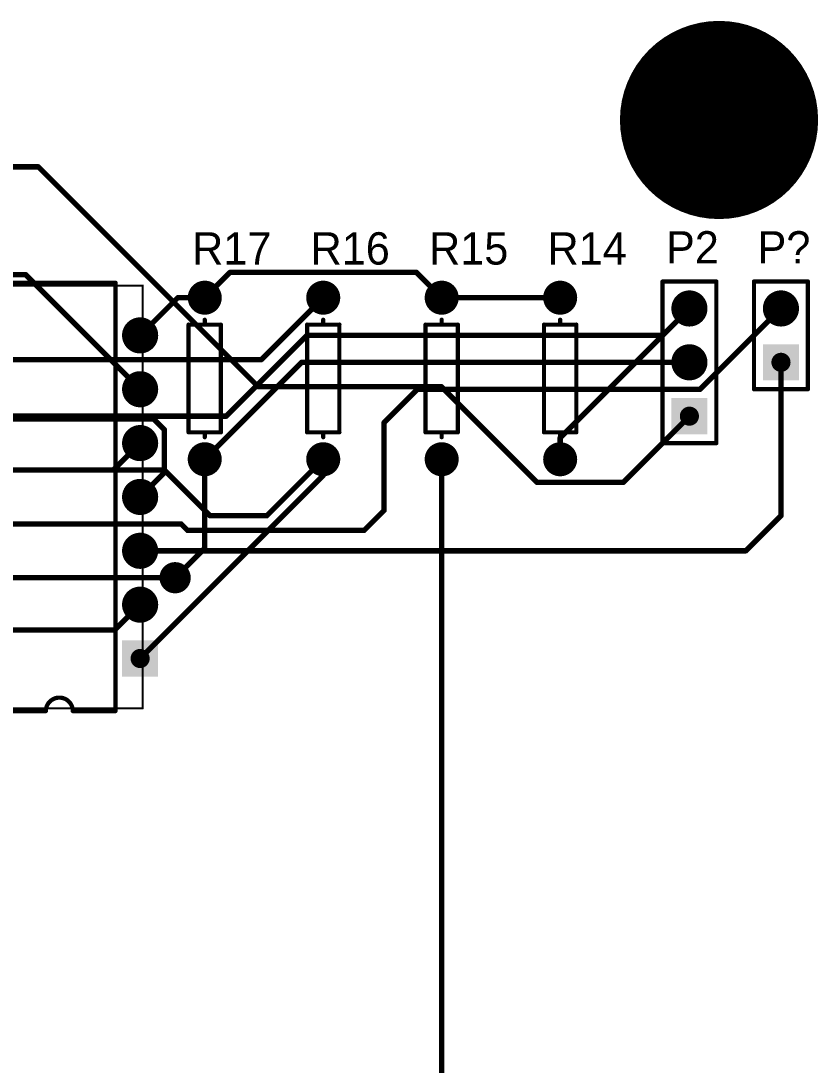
# Model space of a CAD drawing. Header units: millimetres. Extents: x 1.07 to 6.94, y 1.08 to 4.96.
# Drawn here: x 5.464 to 6.944, y 3.02 to 4.959 of the extents above; entities that cross this region are included whole.
import ezdxf

# ---------------------------------------------------------------- set-up
doc = ezdxf.new("R2010")
doc.units = ezdxf.units.MM
doc.header["$MEASUREMENT"] = 0
for name, color, linetype in [('BottomLayer', 5, 'Continuous'), ('BottomSolder', 6, 'Continuous'), ('Mechanical13', 56, 'Continuous'), ('MultiLayer', 9, 'Continuous'), ('PadHoleLayer', 156, 'Continuous'), ('TopLayer', 1, 'Continuous'), ('TopOverlay', 2, 'Continuous'), ('TopSolder', 216, 'Continuous'), ('ViaHoleLayer', 16, 'Continuous')]:
    doc.layers.add(name, color=color, linetype=linetype)

# ---------------------------------------------------------------- blocks, each defined once
blk = doc.blocks.new('J014_2')
at = {"layer": 'BottomLayer', "const_width": 0.0295}
for points in [[(-0.3148, 0.15, 1), (-0.2852, 0.15, 1)], [(-0.2148, 0.15, 1), (-0.1852, 0.15, 1)], [(-0.1148, 0.15, 1), (-0.0852, 0.15, 1)], [(-0.0148, 0.15, 1), (0.0148, 0.15, 1)], [(0.0852, 0.15, 1), (0.1148, 0.15, 1)], [(0.1852, 0.15, 1), (0.2148, 0.15, 1)], [(0.2852, 0.15, 1), (0.3148, 0.15, 1)], [(-0.2148, -0.15, 1), (-0.1852, -0.15, 1)], [(-0.1148, -0.15, 1), (-0.0852, -0.15, 1)], [(-0.0148, -0.15, 1), (0.0148, -0.15, 1)], [(0.0852, -0.15, 1), (0.1148, -0.15, 1)], [(0.1852, -0.15, 1), (0.2148, -0.15, 1)], [(0.2852, -0.15, 1), (0.3148, -0.15, 1)]]:
    blk.add_lwpolyline(points, format="xyb", close=True, dxfattribs=at)
at = {"layer": 'BottomLayer'}
blk.add_solid([(-0.2705, -0.1795), (-0.2705, -0.1205), (-0.3295, -0.1795), (-0.3295, -0.1205)], dxfattribs=at)
at = {"layer": 'BottomSolder', "const_width": 0.0335}
for points in [[(-0.3168, 0.15, 1), (-0.2832, 0.15, 1)], [(-0.2168, 0.15, 1), (-0.1832, 0.15, 1)], [(-0.1168, 0.15, 1), (-0.0832, 0.15, 1)], [(-0.0168, 0.15, 1), (0.0168, 0.15, 1)], [(0.0832, 0.15, 1), (0.1168, 0.15, 1)], [(0.1832, 0.15, 1), (0.2168, 0.15, 1)], [(0.2832, 0.15, 1), (0.3168, 0.15, 1)], [(-0.2168, -0.15, 1), (-0.1832, -0.15, 1)], [(-0.1168, -0.15, 1), (-0.0832, -0.15, 1)], [(-0.0168, -0.15, 1), (0.0168, -0.15, 1)], [(0.0832, -0.15, 1), (0.1168, -0.15, 1)], [(0.1832, -0.15, 1), (0.2168, -0.15, 1)], [(0.2832, -0.15, 1), (0.3168, -0.15, 1)]]:
    blk.add_lwpolyline(points, format="xyb", close=True, dxfattribs=at)
at = {"layer": 'BottomSolder'}
blk.add_solid([(-0.2665, -0.1835), (-0.2665, -0.1165), (-0.3335, -0.1835), (-0.3335, -0.1165)], dxfattribs=at)
at = {"layer": 'Mechanical13', "const_width": 0.00394}
for points in [[(-0.3925, 0.1549), (-0.3925, -0.1549)], [(-0.3925, 0.1549), (0.3925, 0.1549)], [(0.3925, 0.1549), (0.3925, -0.1549)], [(-0.3925, -0.1549), (0.3925, -0.1549)]]:
    blk.add_lwpolyline(points, dxfattribs=at)
at = {"layer": 'Mechanical13', "const_width": 0.00197}
for points in [[(-0.3935, 0.1549, 1), (-0.3915, 0.1549, 1)], [(-0.3935, 0.1549, 1), (-0.3915, 0.1549, 1)], [(0.3915, 0.1549, 1), (0.3935, 0.1549, 1)], [(0.3915, 0.1549, 1), (0.3935, 0.1549, 1)], [(-0.3935, -0.1549, 1), (-0.3915, -0.1549, 1)], [(-0.3935, -0.1549, 1), (-0.3915, -0.1549, 1)], [(0.3915, -0.1549, 1), (0.3935, -0.1549, 1)], [(0.3915, -0.1549, 1), (0.3935, -0.1549, 1)]]:
    blk.add_lwpolyline(points, format="xyb", close=True, dxfattribs=at)
at = {"layer": 'MultiLayer', "const_width": 0.0295}
for points in [[(-0.3148, 0.15, 1), (-0.2852, 0.15, 1)], [(-0.2148, 0.15, 1), (-0.1852, 0.15, 1)], [(-0.1148, 0.15, 1), (-0.0852, 0.15, 1)], [(-0.0148, 0.15, 1), (0.0148, 0.15, 1)], [(0.0852, 0.15, 1), (0.1148, 0.15, 1)], [(0.1852, 0.15, 1), (0.2148, 0.15, 1)], [(0.2852, 0.15, 1), (0.3148, 0.15, 1)], [(-0.2148, -0.15, 1), (-0.1852, -0.15, 1)], [(-0.1148, -0.15, 1), (-0.0852, -0.15, 1)], [(-0.0148, -0.15, 1), (0.0148, -0.15, 1)], [(0.0852, -0.15, 1), (0.1148, -0.15, 1)], [(0.1852, -0.15, 1), (0.2148, -0.15, 1)], [(0.2852, -0.15, 1), (0.3148, -0.15, 1)]]:
    blk.add_lwpolyline(points, format="xyb", close=True, dxfattribs=at)
at = {"layer": 'MultiLayer'}
blk.add_solid([(-0.2705, -0.1795), (-0.2705, -0.1205), (-0.3295, -0.1795), (-0.3295, -0.1205)], dxfattribs=at)
at = {"layer": 'PadHoleLayer', "const_width": 0.0177}
for points in [[(-0.3089, 0.15, 1), (-0.2911, 0.15, 1)], [(-0.2089, 0.15, 1), (-0.1911, 0.15, 1)], [(-0.1089, 0.15, 1), (-0.0911, 0.15, 1)], [(-0.0089, 0.15, 1), (0.0089, 0.15, 1)], [(0.0911, 0.15, 1), (0.1089, 0.15, 1)], [(0.1911, 0.15, 1), (0.2089, 0.15, 1)], [(0.2911, 0.15, 1), (0.3089, 0.15, 1)], [(-0.3089, -0.15, 1), (-0.2911, -0.15, 1)], [(-0.2089, -0.15, 1), (-0.1911, -0.15, 1)], [(-0.1089, -0.15, 1), (-0.0911, -0.15, 1)], [(-0.0089, -0.15, 1), (0.0089, -0.15, 1)], [(0.0911, -0.15, 1), (0.1089, -0.15, 1)], [(0.1911, -0.15, 1), (0.2089, -0.15, 1)], [(0.2911, -0.15, 1), (0.3089, -0.15, 1)]]:
    blk.add_lwpolyline(points, format="xyb", close=True, dxfattribs=at)
at = {"layer": 'TopLayer', "const_width": 0.0295}
for points in [[(-0.3148, 0.15, 1), (-0.2852, 0.15, 1)], [(-0.2148, 0.15, 1), (-0.1852, 0.15, 1)], [(-0.1148, 0.15, 1), (-0.0852, 0.15, 1)], [(-0.0148, 0.15, 1), (0.0148, 0.15, 1)], [(0.0852, 0.15, 1), (0.1148, 0.15, 1)], [(0.1852, 0.15, 1), (0.2148, 0.15, 1)], [(0.2852, 0.15, 1), (0.3148, 0.15, 1)], [(-0.2148, -0.15, 1), (-0.1852, -0.15, 1)], [(-0.1148, -0.15, 1), (-0.0852, -0.15, 1)], [(-0.0148, -0.15, 1), (0.0148, -0.15, 1)], [(0.0852, -0.15, 1), (0.1148, -0.15, 1)], [(0.1852, -0.15, 1), (0.2148, -0.15, 1)], [(0.2852, -0.15, 1), (0.3148, -0.15, 1)]]:
    blk.add_lwpolyline(points, format="xyb", close=True, dxfattribs=at)
at = {"layer": 'TopLayer'}
blk.add_solid([(-0.2705, -0.1795), (-0.2705, -0.1205), (-0.3295, -0.1795), (-0.3295, -0.1205)], dxfattribs=at)
at = {"layer": 'TopOverlay', "const_width": 0.00787}
for points in [[(-0.3976, 0.1043), (0.3976, 0.1043)], [(-0.3976, 0.1043), (-0.3976, 0.025)], [(0.3976, 0.1043), (0.3976, -0.1043)], [(-0.3976, -0.025), (-0.3976, -0.1043)], [(-0.3976, -0.1043), (0.3976, -0.1043)]]:
    blk.add_lwpolyline(points, dxfattribs=at)
at = {"layer": 'TopOverlay', "const_width": 0.00394}
for points in [[(-0.3996, 0.1043, 1), (-0.3957, 0.1043, 1)], [(-0.3996, 0.1043, 1), (-0.3957, 0.1043, 1)], [(0.3957, 0.1043, 1), (0.3996, 0.1043, 1)], [(0.3957, 0.1043, 1), (0.3996, 0.1043, 1)], [(-0.3996, 0.025, 1), (-0.3957, 0.025, 1)], [(-0.3996, 0.025, 1), (-0.3957, 0.025, 1)], [(-0.3996, -0.025, 1), (-0.3957, -0.025, 1)], [(-0.3996, -0.025, 1), (-0.3957, -0.025, 1)], [(-0.3996, -0.1043, 1), (-0.3957, -0.1043, 1)], [(-0.3996, -0.1043, 1), (-0.3957, -0.1043, 1)], [(0.3957, -0.1043, 1), (0.3996, -0.1043, 1)], [(0.3957, -0.1043, 1), (0.3996, -0.1043, 1)]]:
    blk.add_lwpolyline(points, format="xyb", close=True, dxfattribs=at)
at = {"layer": 'TopOverlay', "const_width": 0.00787}
blk.add_lwpolyline([(-0.3976, 0.025, -1), (-0.3976, -0.025)], format="xyb", dxfattribs=at)
at = {"layer": 'TopSolder', "const_width": 0.0335}
for points in [[(-0.3168, 0.15, 1), (-0.2832, 0.15, 1)], [(-0.2168, 0.15, 1), (-0.1832, 0.15, 1)], [(-0.1168, 0.15, 1), (-0.0832, 0.15, 1)], [(-0.0168, 0.15, 1), (0.0168, 0.15, 1)], [(0.0832, 0.15, 1), (0.1168, 0.15, 1)], [(0.1832, 0.15, 1), (0.2168, 0.15, 1)], [(0.2832, 0.15, 1), (0.3168, 0.15, 1)], [(-0.2168, -0.15, 1), (-0.1832, -0.15, 1)], [(-0.1168, -0.15, 1), (-0.0832, -0.15, 1)], [(-0.0168, -0.15, 1), (0.0168, -0.15, 1)], [(0.0832, -0.15, 1), (0.1168, -0.15, 1)], [(0.1832, -0.15, 1), (0.2168, -0.15, 1)], [(0.2832, -0.15, 1), (0.3168, -0.15, 1)]]:
    blk.add_lwpolyline(points, format="xyb", close=True, dxfattribs=at)
at = {"layer": 'TopSolder'}
blk.add_solid([(-0.2665, -0.1835), (-0.2665, -0.1165), (-0.3335, -0.1835), (-0.3335, -0.1165)], dxfattribs=at)
blk = doc.blocks.new('AXIAL_0_3_23')
at = {"layer": 'BottomLayer', "const_width": 0.0276}
for points in [[(-0.1638, 0, 1), (-0.1362, 0, 1)], [(0.1362, 0, 1), (0.1638, 0, 1)]]:
    blk.add_lwpolyline(points, format="xyb", close=True, dxfattribs=at)
at = {"layer": 'BottomSolder', "const_width": 0.0316}
for points in [[(-0.1658, 0, 1), (-0.1342, 0, 1)], [(0.1342, 0, 1), (0.1658, 0, 1)]]:
    blk.add_lwpolyline(points, format="xyb", close=True, dxfattribs=at)
at = {"layer": 'MultiLayer', "const_width": 0.0276}
for points in [[(-0.1638, 0, 1), (-0.1362, 0, 1)], [(0.1362, 0, 1), (0.1638, 0, 1)]]:
    blk.add_lwpolyline(points, format="xyb", close=True, dxfattribs=at)
at = {"layer": 'PadHoleLayer', "const_width": 0.0167}
for points in [[(-0.1584, 0, 1), (-0.1416, 0, 1)], [(0.1416, 0, 1), (0.1584, 0, 1)]]:
    blk.add_lwpolyline(points, format="xyb", close=True, dxfattribs=at)
at = {"layer": 'TopLayer', "const_width": 0.0276}
for points in [[(-0.1638, 0, 1), (-0.1362, 0, 1)], [(0.1362, 0, 1), (0.1638, 0, 1)]]:
    blk.add_lwpolyline(points, format="xyb", close=True, dxfattribs=at)
at = {"layer": 'TopOverlay', "const_width": 0.00787}
for points in [[(-0.1, 0.03), (-0.1, -0.03)], [(-0.1, 0.03), (0.1, 0.03)], [(0.1, 0.03), (0.1, 0)], [(-0.109, 0), (-0.1, 0)], [(0.1, 0), (0.109, 0)], [(0.1, 0), (0.1, -0.03)], [(-0.1, -0.03), (0.1, -0.03)]]:
    blk.add_lwpolyline(points, dxfattribs=at)
at = {"layer": 'TopOverlay', "const_width": 0.00394}
for points in [[(-0.102, 0.03, 1), (-0.098, 0.03, 1)], [(-0.102, 0.03, 1), (-0.098, 0.03, 1)], [(0.098, 0.03, 1), (0.102, 0.03, 1)], [(0.098, 0.03, 1), (0.102, 0.03, 1)], [(-0.111, 0, 1), (-0.107, 0, 1)], [(-0.102, 0, 1), (-0.098, 0, 1)], [(0.098, 0, 1), (0.102, 0, 1)], [(0.098, 0, 1), (0.102, 0, 1)], [(0.098, 0, 1), (0.102, 0, 1)], [(0.107, 0, 1), (0.111, 0, 1)], [(-0.102, -0.03, 1), (-0.098, -0.03, 1)], [(-0.102, -0.03, 1), (-0.098, -0.03, 1)], [(0.098, -0.03, 1), (0.102, -0.03, 1)], [(0.098, -0.03, 1), (0.102, -0.03, 1)]]:
    blk.add_lwpolyline(points, format="xyb", close=True, dxfattribs=at)
at = {"layer": 'TopSolder', "const_width": 0.0316}
for points in [[(-0.1658, 0, 1), (-0.1342, 0, 1)], [(0.1342, 0, 1), (0.1658, 0, 1)]]:
    blk.add_lwpolyline(points, format="xyb", close=True, dxfattribs=at)
blk = doc.blocks.new('AXIAL_0_3_24')
at = {"layer": 'BottomLayer', "const_width": 0.0276}
for points in [[(-0.1638, 0, 1), (-0.1362, 0, 1)], [(0.1362, 0, 1), (0.1638, 0, 1)]]:
    blk.add_lwpolyline(points, format="xyb", close=True, dxfattribs=at)
at = {"layer": 'BottomSolder', "const_width": 0.0316}
for points in [[(-0.1658, 0, 1), (-0.1342, 0, 1)], [(0.1342, 0, 1), (0.1658, 0, 1)]]:
    blk.add_lwpolyline(points, format="xyb", close=True, dxfattribs=at)
at = {"layer": 'MultiLayer', "const_width": 0.0276}
for points in [[(-0.1638, 0, 1), (-0.1362, 0, 1)], [(0.1362, 0, 1), (0.1638, 0, 1)]]:
    blk.add_lwpolyline(points, format="xyb", close=True, dxfattribs=at)
at = {"layer": 'PadHoleLayer', "const_width": 0.0167}
for points in [[(-0.1584, 0, 1), (-0.1416, 0, 1)], [(0.1416, 0, 1), (0.1584, 0, 1)]]:
    blk.add_lwpolyline(points, format="xyb", close=True, dxfattribs=at)
at = {"layer": 'TopLayer', "const_width": 0.0276}
for points in [[(-0.1638, 0, 1), (-0.1362, 0, 1)], [(0.1362, 0, 1), (0.1638, 0, 1)]]:
    blk.add_lwpolyline(points, format="xyb", close=True, dxfattribs=at)
at = {"layer": 'TopOverlay', "const_width": 0.00787}
for points in [[(-0.1, 0.03), (-0.1, -0.03)], [(-0.1, 0.03), (0.1, 0.03)], [(0.1, 0.03), (0.1, 0)], [(-0.109, 0), (-0.1, 0)], [(0.1, 0), (0.109, 0)], [(0.1, 0), (0.1, -0.03)], [(-0.1, -0.03), (0.1, -0.03)]]:
    blk.add_lwpolyline(points, dxfattribs=at)
at = {"layer": 'TopOverlay', "const_width": 0.00394}
for points in [[(-0.102, 0.03, 1), (-0.098, 0.03, 1)], [(-0.102, 0.03, 1), (-0.098, 0.03, 1)], [(0.098, 0.03, 1), (0.102, 0.03, 1)], [(0.098, 0.03, 1), (0.102, 0.03, 1)], [(-0.111, 0, 1), (-0.107, 0, 1)], [(-0.102, 0, 1), (-0.098, 0, 1)], [(0.098, 0, 1), (0.102, 0, 1)], [(0.098, 0, 1), (0.102, 0, 1)], [(0.098, 0, 1), (0.102, 0, 1)], [(0.107, 0, 1), (0.111, 0, 1)], [(-0.102, -0.03, 1), (-0.098, -0.03, 1)], [(-0.102, -0.03, 1), (-0.098, -0.03, 1)], [(0.098, -0.03, 1), (0.102, -0.03, 1)], [(0.098, -0.03, 1), (0.102, -0.03, 1)]]:
    blk.add_lwpolyline(points, format="xyb", close=True, dxfattribs=at)
at = {"layer": 'TopSolder', "const_width": 0.0316}
for points in [[(-0.1658, 0, 1), (-0.1342, 0, 1)], [(0.1342, 0, 1), (0.1658, 0, 1)]]:
    blk.add_lwpolyline(points, format="xyb", close=True, dxfattribs=at)
blk = doc.blocks.new('AXIAL_0_3_25')
at = {"layer": 'BottomLayer', "const_width": 0.0276}
for points in [[(-0.1638, 0, 1), (-0.1362, 0, 1)], [(0.1362, 0, 1), (0.1638, 0, 1)]]:
    blk.add_lwpolyline(points, format="xyb", close=True, dxfattribs=at)
at = {"layer": 'BottomSolder', "const_width": 0.0316}
for points in [[(-0.1658, 0, 1), (-0.1342, 0, 1)], [(0.1342, 0, 1), (0.1658, 0, 1)]]:
    blk.add_lwpolyline(points, format="xyb", close=True, dxfattribs=at)
at = {"layer": 'MultiLayer', "const_width": 0.0276}
for points in [[(-0.1638, 0, 1), (-0.1362, 0, 1)], [(0.1362, 0, 1), (0.1638, 0, 1)]]:
    blk.add_lwpolyline(points, format="xyb", close=True, dxfattribs=at)
at = {"layer": 'PadHoleLayer', "const_width": 0.0167}
for points in [[(-0.1584, 0, 1), (-0.1416, 0, 1)], [(0.1416, 0, 1), (0.1584, 0, 1)]]:
    blk.add_lwpolyline(points, format="xyb", close=True, dxfattribs=at)
at = {"layer": 'TopLayer', "const_width": 0.0276}
for points in [[(-0.1638, 0, 1), (-0.1362, 0, 1)], [(0.1362, 0, 1), (0.1638, 0, 1)]]:
    blk.add_lwpolyline(points, format="xyb", close=True, dxfattribs=at)
at = {"layer": 'TopOverlay', "const_width": 0.00787}
for points in [[(-0.1, 0.03), (-0.1, -0.03)], [(-0.1, 0.03), (0.1, 0.03)], [(0.1, 0.03), (0.1, 0)], [(-0.109, 0), (-0.1, 0)], [(0.1, 0), (0.109, 0)], [(0.1, 0), (0.1, -0.03)], [(-0.1, -0.03), (0.1, -0.03)]]:
    blk.add_lwpolyline(points, dxfattribs=at)
at = {"layer": 'TopOverlay', "const_width": 0.00394}
for points in [[(-0.102, 0.03, 1), (-0.098, 0.03, 1)], [(-0.102, 0.03, 1), (-0.098, 0.03, 1)], [(0.098, 0.03, 1), (0.102, 0.03, 1)], [(0.098, 0.03, 1), (0.102, 0.03, 1)], [(-0.111, 0, 1), (-0.107, 0, 1)], [(-0.102, 0, 1), (-0.098, 0, 1)], [(0.098, 0, 1), (0.102, 0, 1)], [(0.098, 0, 1), (0.102, 0, 1)], [(0.098, 0, 1), (0.102, 0, 1)], [(0.107, 0, 1), (0.111, 0, 1)], [(-0.102, -0.03, 1), (-0.098, -0.03, 1)], [(-0.102, -0.03, 1), (-0.098, -0.03, 1)], [(0.098, -0.03, 1), (0.102, -0.03, 1)], [(0.098, -0.03, 1), (0.102, -0.03, 1)]]:
    blk.add_lwpolyline(points, format="xyb", close=True, dxfattribs=at)
at = {"layer": 'TopSolder', "const_width": 0.0316}
for points in [[(-0.1658, 0, 1), (-0.1342, 0, 1)], [(0.1342, 0, 1), (0.1658, 0, 1)]]:
    blk.add_lwpolyline(points, format="xyb", close=True, dxfattribs=at)
blk = doc.blocks.new('AXIAL_0_3_26')
at = {"layer": 'BottomLayer', "const_width": 0.0276}
for points in [[(-0.1638, 0, 1), (-0.1362, 0, 1)], [(0.1362, 0, 1), (0.1638, 0, 1)]]:
    blk.add_lwpolyline(points, format="xyb", close=True, dxfattribs=at)
at = {"layer": 'BottomSolder', "const_width": 0.0316}
for points in [[(-0.1658, 0, 1), (-0.1342, 0, 1)], [(0.1342, 0, 1), (0.1658, 0, 1)]]:
    blk.add_lwpolyline(points, format="xyb", close=True, dxfattribs=at)
at = {"layer": 'MultiLayer', "const_width": 0.0276}
for points in [[(-0.1638, 0, 1), (-0.1362, 0, 1)], [(0.1362, 0, 1), (0.1638, 0, 1)]]:
    blk.add_lwpolyline(points, format="xyb", close=True, dxfattribs=at)
at = {"layer": 'PadHoleLayer', "const_width": 0.0167}
for points in [[(-0.1584, 0, 1), (-0.1416, 0, 1)], [(0.1416, 0, 1), (0.1584, 0, 1)]]:
    blk.add_lwpolyline(points, format="xyb", close=True, dxfattribs=at)
at = {"layer": 'TopLayer', "const_width": 0.0276}
for points in [[(-0.1638, 0, 1), (-0.1362, 0, 1)], [(0.1362, 0, 1), (0.1638, 0, 1)]]:
    blk.add_lwpolyline(points, format="xyb", close=True, dxfattribs=at)
at = {"layer": 'TopOverlay', "const_width": 0.00787}
for points in [[(-0.1, 0.03), (-0.1, -0.03)], [(-0.1, 0.03), (0.1, 0.03)], [(0.1, 0.03), (0.1, 0)], [(-0.109, 0), (-0.1, 0)], [(0.1, 0), (0.109, 0)], [(0.1, 0), (0.1, -0.03)], [(-0.1, -0.03), (0.1, -0.03)]]:
    blk.add_lwpolyline(points, dxfattribs=at)
at = {"layer": 'TopOverlay', "const_width": 0.00394}
for points in [[(-0.102, 0.03, 1), (-0.098, 0.03, 1)], [(-0.102, 0.03, 1), (-0.098, 0.03, 1)], [(0.098, 0.03, 1), (0.102, 0.03, 1)], [(0.098, 0.03, 1), (0.102, 0.03, 1)], [(-0.111, 0, 1), (-0.107, 0, 1)], [(-0.102, 0, 1), (-0.098, 0, 1)], [(0.098, 0, 1), (0.102, 0, 1)], [(0.098, 0, 1), (0.102, 0, 1)], [(0.098, 0, 1), (0.102, 0, 1)], [(0.107, 0, 1), (0.111, 0, 1)], [(-0.102, -0.03, 1), (-0.098, -0.03, 1)], [(-0.102, -0.03, 1), (-0.098, -0.03, 1)], [(0.098, -0.03, 1), (0.102, -0.03, 1)], [(0.098, -0.03, 1), (0.102, -0.03, 1)]]:
    blk.add_lwpolyline(points, format="xyb", close=True, dxfattribs=at)
at = {"layer": 'TopSolder', "const_width": 0.0316}
for points in [[(-0.1658, 0, 1), (-0.1342, 0, 1)], [(0.1342, 0, 1), (0.1658, 0, 1)]]:
    blk.add_lwpolyline(points, format="xyb", close=True, dxfattribs=at)
blk = doc.blocks.new('HDR1X2_49')
at = {"layer": 'BottomLayer', "const_width": 0.0295}
blk.add_lwpolyline([(0.0852, 0, 1), (0.1148, 0, 1)], format="xyb", close=True, dxfattribs=at)
at = {"layer": 'BottomLayer'}
blk.add_solid([(-0.0295, -0.0295), (0.0295, -0.0295), (-0.0295, 0.0295), (0.0295, 0.0295)], dxfattribs=at)
at = {"layer": 'BottomSolder', "const_width": 0.0335}
blk.add_lwpolyline([(0.0832, 0, 1), (0.1168, 0, 1)], format="xyb", close=True, dxfattribs=at)
at = {"layer": 'BottomSolder'}
blk.add_solid([(-0.0335, -0.0335), (0.0335, -0.0335), (-0.0335, 0.0335), (0.0335, 0.0335)], dxfattribs=at)
at = {"layer": 'MultiLayer', "const_width": 0.0295}
blk.add_lwpolyline([(0.0852, 0, 1), (0.1148, 0, 1)], format="xyb", close=True, dxfattribs=at)
at = {"layer": 'MultiLayer'}
blk.add_solid([(-0.0295, -0.0295), (0.0295, -0.0295), (-0.0295, 0.0295), (0.0295, 0.0295)], dxfattribs=at)
at = {"layer": 'PadHoleLayer', "const_width": 0.0177}
for points in [[(-0.0089, 0, 1), (0.0089, 0, 1)], [(0.0911, 0, 1), (0.1089, 0, 1)]]:
    blk.add_lwpolyline(points, format="xyb", close=True, dxfattribs=at)
at = {"layer": 'TopLayer', "const_width": 0.0295}
blk.add_lwpolyline([(0.0852, 0, 1), (0.1148, 0, 1)], format="xyb", close=True, dxfattribs=at)
at = {"layer": 'TopLayer'}
blk.add_solid([(-0.0295, -0.0295), (0.0295, -0.0295), (-0.0295, 0.0295), (0.0295, 0.0295)], dxfattribs=at)
at = {"layer": 'TopOverlay', "const_width": 0.00787}
for points in [[(-0.05, 0.05), (0.15, 0.05)], [(-0.05, 0.05), (-0.05, -0.05)], [(0.15, 0.05), (0.15, -0.05)], [(-0.05, -0.05), (0.15, -0.05)]]:
    blk.add_lwpolyline(points, dxfattribs=at)
at = {"layer": 'TopOverlay', "const_width": 0.00394}
for points in [[(-0.052, 0.05, 1), (-0.048, 0.05, 1)], [(-0.052, 0.05, 1), (-0.048, 0.05, 1)], [(0.148, 0.05, 1), (0.152, 0.05, 1)], [(0.148, 0.05, 1), (0.152, 0.05, 1)], [(-0.052, -0.05, 1), (-0.048, -0.05, 1)], [(-0.052, -0.05, 1), (-0.048, -0.05, 1)], [(0.148, -0.05, 1), (0.152, -0.05, 1)], [(0.148, -0.05, 1), (0.152, -0.05, 1)]]:
    blk.add_lwpolyline(points, format="xyb", close=True, dxfattribs=at)
at = {"layer": 'TopSolder', "const_width": 0.0335}
blk.add_lwpolyline([(0.0832, 0, 1), (0.1168, 0, 1)], format="xyb", close=True, dxfattribs=at)
at = {"layer": 'TopSolder'}
blk.add_solid([(-0.0335, -0.0335), (0.0335, -0.0335), (-0.0335, 0.0335), (0.0335, 0.0335)], dxfattribs=at)
blk = doc.blocks.new('HDR1X3_51')
at = {"layer": 'BottomLayer', "const_width": 0.0295}
for points in [[(0.0852, 0, 1), (0.1148, 0, 1)], [(0.1852, 0, 1), (0.2148, 0, 1)]]:
    blk.add_lwpolyline(points, format="xyb", close=True, dxfattribs=at)
at = {"layer": 'BottomLayer'}
blk.add_solid([(-0.0295, -0.0295), (0.0295, -0.0295), (-0.0295, 0.0295), (0.0295, 0.0295)], dxfattribs=at)
at = {"layer": 'BottomSolder', "const_width": 0.0335}
for points in [[(0.0832, 0, 1), (0.1168, 0, 1)], [(0.1832, 0, 1), (0.2168, 0, 1)]]:
    blk.add_lwpolyline(points, format="xyb", close=True, dxfattribs=at)
at = {"layer": 'BottomSolder'}
blk.add_solid([(-0.0335, -0.0335), (0.0335, -0.0335), (-0.0335, 0.0335), (0.0335, 0.0335)], dxfattribs=at)
at = {"layer": 'MultiLayer', "const_width": 0.0295}
for points in [[(0.0852, 0, 1), (0.1148, 0, 1)], [(0.1852, 0, 1), (0.2148, 0, 1)]]:
    blk.add_lwpolyline(points, format="xyb", close=True, dxfattribs=at)
at = {"layer": 'MultiLayer'}
blk.add_solid([(-0.0295, -0.0295), (0.0295, -0.0295), (-0.0295, 0.0295), (0.0295, 0.0295)], dxfattribs=at)
at = {"layer": 'PadHoleLayer', "const_width": 0.0177}
for points in [[(-0.0089, 0, 1), (0.0089, 0, 1)], [(0.0911, 0, 1), (0.1089, 0, 1)], [(0.1911, 0, 1), (0.2089, 0, 1)]]:
    blk.add_lwpolyline(points, format="xyb", close=True, dxfattribs=at)
at = {"layer": 'TopLayer', "const_width": 0.0295}
for points in [[(0.0852, 0, 1), (0.1148, 0, 1)], [(0.1852, 0, 1), (0.2148, 0, 1)]]:
    blk.add_lwpolyline(points, format="xyb", close=True, dxfattribs=at)
at = {"layer": 'TopLayer'}
blk.add_solid([(-0.0295, -0.0295), (0.0295, -0.0295), (-0.0295, 0.0295), (0.0295, 0.0295)], dxfattribs=at)
at = {"layer": 'TopOverlay', "const_width": 0.00787}
for points in [[(-0.05, 0.05), (-0.05, -0.05)], [(-0.05, 0.05), (0.25, 0.05)], [(0.25, 0.05), (0.25, -0.05)], [(-0.05, -0.05), (0.25, -0.05)]]:
    blk.add_lwpolyline(points, dxfattribs=at)
at = {"layer": 'TopOverlay', "const_width": 0.00394}
for points in [[(-0.052, 0.05, 1), (-0.048, 0.05, 1)], [(-0.052, 0.05, 1), (-0.048, 0.05, 1)], [(0.248, 0.05, 1), (0.252, 0.05, 1)], [(0.248, 0.05, 1), (0.252, 0.05, 1)], [(-0.052, -0.05, 1), (-0.048, -0.05, 1)], [(-0.052, -0.05, 1), (-0.048, -0.05, 1)], [(0.248, -0.05, 1), (0.252, -0.05, 1)], [(0.248, -0.05, 1), (0.252, -0.05, 1)]]:
    blk.add_lwpolyline(points, format="xyb", close=True, dxfattribs=at)
at = {"layer": 'TopSolder', "const_width": 0.0335}
for points in [[(0.0832, 0, 1), (0.1168, 0, 1)], [(0.1832, 0, 1), (0.2168, 0, 1)]]:
    blk.add_lwpolyline(points, format="xyb", close=True, dxfattribs=at)
at = {"layer": 'TopSolder'}
blk.add_solid([(-0.0335, -0.0335), (0.0335, -0.0335), (-0.0335, 0.0335), (0.0335, 0.0335)], dxfattribs=at)

msp = doc.modelspace()

# ---------------------------------------------------------------- linework, layer by layer
at = {"layer": 'BottomLayer'}
for points, const_width in [([(6.67, 4.775, 1), (6.85, 4.775, 1)], 0.18), ([(5.8495, 4.492, 1), (5.8545, 4.492, 1)], 0.005), ([(5.8495, 4.492, 1), (5.8545, 4.492, 1)], 0.005), ([(6.1955, 4.492, 1), (6.2005, 4.492, 1)], 0.005), ([(6.1955, 4.492, 1), (6.2005, 4.492, 1)], 0.005), ([(5.7525, 4.445, 1), (5.7575, 4.445, 1)], 0.005), ([(5.7525, 4.445, 1), (5.7575, 4.445, 1)], 0.005), ([(5.8025, 4.445, 1), (5.8075, 4.445, 1)], 0.005), ([(5.8025, 4.445, 1), (5.8075, 4.445, 1)], 0.005), ([(6.0225, 4.445, 1), (6.0275, 4.445, 1)], 0.005), ([(6.2425, 4.445, 1), (6.2475, 4.445, 1)], 0.005), ([(6.2425, 4.445, 1), (6.2475, 4.445, 1)], 0.005), ([(6.4625, 4.445, 1), (6.4675, 4.445, 1)], 0.005), ([(6.7025, 4.425, 1), (6.7075, 4.425, 1)], 0.005), ([(6.8725, 4.425, 1), (6.8775, 4.425, 1)], 0.005), ([(5.6825, 4.375, 1), (5.6875, 4.375, 1)], 0.005), ([(5.9925, 4.375, 1), (5.9975, 4.375, 1)], 0.005), ([(5.9925, 4.375, 1), (5.9975, 4.375, 1)], 0.005), ([(6.6525, 4.375, 1), (6.6575, 4.375, 1)], 0.005), ([(6.6525, 4.375, 1), (6.6575, 4.375, 1)], 0.005), ([(5.9075, 4.33, 1), (5.9125, 4.33, 1)], 0.005), ([(5.9075, 4.33, 1), (5.9125, 4.33, 1)], 0.005), ([(5.9825, 4.325, 1), (5.9875, 4.325, 1)], 0.005), ([(5.9825, 4.325, 1), (5.9875, 4.325, 1)], 0.005), ([(6.7025, 4.325, 1), (6.7075, 4.325, 1)], 0.005), ([(6.8725, 4.325, 1), (6.8775, 4.325, 1)], 0.005), ([(6.1975, 4.275, 1), (6.2025, 4.275, 1)], 0.005), ([(6.1975, 4.275, 1), (6.2025, 4.275, 1)], 0.005), ([(6.7225, 4.275, 1), (6.7275, 4.275, 1)], 0.005), ([(6.7225, 4.275, 1), (6.7275, 4.275, 1)], 0.005), ([(5.8425, 4.225, 1), (5.8475, 4.225, 1)], 0.005), ([(5.8425, 4.225, 1), (5.8475, 4.225, 1)], 0.005), ([(6.1355, 4.213, 1), (6.1405, 4.213, 1)], 0.005), ([(6.1355, 4.213, 1), (6.1405, 4.213, 1)], 0.005), ([(5.8025, 4.145, 1), (5.8075, 4.145, 1)], 0.005), ([(6.0225, 4.145, 1), (6.0275, 4.145, 1)], 0.005), ([(5.7275, 4.125, 1), (5.7325, 4.125, 1)], 0.005), ([(5.7275, 4.125, 1), (5.7325, 4.125, 1)], 0.005), ([(6.1355, 4.05, 1), (6.1405, 4.05, 1)], 0.005), ([(6.1355, 4.05, 1), (6.1405, 4.05, 1)], 0.005), ([(5.8125, 4.04, 1), (5.8175, 4.04, 1)], 0.005), ([(5.8125, 4.04, 1), (5.8175, 4.04, 1)], 0.005), ([(5.9175, 4.04, 1), (5.9225, 4.04, 1)], 0.005), ([(5.9175, 4.04, 1), (5.9225, 4.04, 1)], 0.005), ([(6.8725, 4.04, 1), (6.8775, 4.04, 1)], 0.005), ([(6.8725, 4.04, 1), (6.8775, 4.04, 1)], 0.005), ([(5.7585, 4.025, 1), (5.7635, 4.025, 1)], 0.005), ([(5.7585, 4.025, 1), (5.7635, 4.025, 1)], 0.005), ([(5.7705, 4.013, 1), (5.7755, 4.013, 1)], 0.005), ([(5.7705, 4.013, 1), (5.7755, 4.013, 1)], 0.005), ([(6.0985, 4.013, 1), (6.1035, 4.013, 1)], 0.005), ([(6.0985, 4.013, 1), (6.1035, 4.013, 1)], 0.005), ([(5.6825, 3.975, 1), (5.6875, 3.975, 1)], 0.005), ([(6.8075, 3.975, 1), (6.8125, 3.975, 1)], 0.005), ([(6.8075, 3.975, 1), (6.8125, 3.975, 1)], 0.005), ([(5.7375, 3.925, 1), (5.7625, 3.925, 1)], 0.025), ([(5.7475, 3.925, 1), (5.7525, 3.925, 1)], 0.005)]:
    msp.add_lwpolyline(points, format="xyb", close=True, dxfattribs=dict(at, const_width=const_width))
at = {"layer": 'BottomLayer', "const_width": 0.01}
for points in [[(5.805, 4.445), (5.852, 4.492)], [(5.852, 4.492), (6.198, 4.492)], [(6.198, 4.492), (6.245, 4.445)], [(5.685, 4.375), (5.755, 4.445)], [(5.755, 4.445), (5.805, 4.445)], [(5.91, 4.33), (6.025, 4.445)], [(6.245, 4.445), (6.465, 4.445)], [(6.655, 4.375), (6.705, 4.425)], [(6.725, 4.275), (6.875, 4.425)], [(5.845, 4.225), (5.995, 4.375)], [(5.995, 4.375), (6.655, 4.375)], [(4.83, 4.33), (5.91, 4.33)], [(5.805, 4.145), (5.985, 4.325)], [(5.985, 4.325), (6.705, 4.325)], [(6.875, 4.04), (6.875, 4.325)], [(6.138, 4.213), (6.2, 4.275)], [(6.2, 4.275), (6.725, 4.275)], [(5.329, 4.225), (5.845, 4.225)], [(6.138, 4.05), (6.138, 4.213)], [(5.92, 4.04), (6.025, 4.145)], [(5.185, 4.125), (5.73, 4.125)], [(5.73, 4.125), (5.815, 4.04)], [(6.101, 4.013), (6.138, 4.05)], [(5.815, 4.04), (5.92, 4.04)], [(6.81, 3.975), (6.875, 4.04)], [(5.435, 4.025), (5.761, 4.025)], [(5.761, 4.025), (5.773, 4.013)], [(5.773, 4.013), (6.101, 4.013)], [(5.685, 3.975), (6.81, 3.975)], [(5.351, 3.925), (5.75, 3.925)]]:
    msp.add_lwpolyline(points, dxfattribs=at)
at = {"layer": 'BottomSolder'}
for points, const_width in [([(6.668, 4.775, 1), (6.852, 4.775, 1)], 0.184), ([(5.7355, 3.925, 1), (5.7645, 3.925, 1)], 0.029)]:
    msp.add_lwpolyline(points, format="xyb", close=True, dxfattribs=dict(at, const_width=const_width))
at = {"layer": 'MultiLayer'}
for points, const_width in [([(6.67, 4.775, 1), (6.85, 4.775, 1)], 0.18), ([(5.7375, 3.925, 1), (5.7625, 3.925, 1)], 0.025)]:
    msp.add_lwpolyline(points, format="xyb", close=True, dxfattribs=dict(at, const_width=const_width))
at = {"layer": 'PadHoleLayer', "const_width": 0.076}
msp.add_lwpolyline([(6.722, 4.775, 1), (6.798, 4.775, 1)], format="xyb", close=True, dxfattribs=at)
at = {"layer": 'TopLayer'}
for points, const_width in [([(6.67, 4.775, 1), (6.85, 4.775, 1)], 0.18), ([(5.4935, 4.688, 1), (5.4985, 4.688, 1)], 0.005), ([(5.4935, 4.688, 1), (5.4985, 4.688, 1)], 0.005), ([(5.4695, 4.488, 1), (5.4745, 4.488, 1)], 0.005), ([(5.4695, 4.488, 1), (5.4745, 4.488, 1)], 0.005), ([(6.7025, 4.425, 1), (6.7075, 4.425, 1)], 0.005), ([(5.6825, 4.275, 1), (5.6875, 4.275, 1)], 0.005), ([(5.9015, 4.28, 1), (5.9065, 4.28, 1)], 0.005), ([(5.9015, 4.28, 1), (5.9065, 4.28, 1)], 0.005), ([(6.2415, 4.28, 1), (6.2465, 4.28, 1)], 0.005), ([(6.2415, 4.28, 1), (6.2465, 4.28, 1)], 0.005), ([(6.7025, 4.225, 1), (6.7075, 4.225, 1)], 0.005), ([(5.7075, 4.22, 1), (5.7125, 4.22, 1)], 0.005), ([(5.7075, 4.22, 1), (5.7125, 4.22, 1)], 0.005), ([(5.7275, 4.2, 1), (5.7325, 4.2, 1)], 0.005), ([(5.7275, 4.2, 1), (5.7325, 4.2, 1)], 0.005), ([(6.4625, 4.185, 1), (6.4675, 4.185, 1)], 0.005), ([(6.4625, 4.185, 1), (6.4675, 4.185, 1)], 0.005), ([(5.6825, 4.175, 1), (5.6875, 4.175, 1)], 0.005), ([(5.8025, 4.145, 1), (5.8075, 4.145, 1)], 0.005), ([(6.0225, 4.145, 1), (6.0275, 4.145, 1)], 0.005), ([(6.2425, 4.145, 1), (6.2475, 4.145, 1)], 0.005), ([(6.4625, 4.145, 1), (6.4675, 4.145, 1)], 0.005), ([(5.6325, 4.125, 1), (5.6375, 4.125, 1)], 0.005), ([(5.6325, 4.125, 1), (5.6375, 4.125, 1)], 0.005), ([(5.7275, 4.12, 1), (5.7325, 4.12, 1)], 0.005), ([(5.7275, 4.12, 1), (5.7325, 4.12, 1)], 0.005), ([(6.0225, 4.115, 1), (6.0275, 4.115, 1)], 0.005), ([(6.0225, 4.115, 1), (6.0275, 4.115, 1)], 0.005), ([(6.4195, 4.102, 1), (6.4245, 4.102, 1)], 0.005), ([(6.4195, 4.102, 1), (6.4245, 4.102, 1)], 0.005), ([(6.5795, 4.102, 1), (6.5845, 4.102, 1)], 0.005), ([(6.5795, 4.102, 1), (6.5845, 4.102, 1)], 0.005), ([(5.6825, 4.075, 1), (5.6875, 4.075, 1)], 0.005), ([(5.8025, 3.98, 1), (5.8075, 3.98, 1)], 0.005), ([(5.8025, 3.98, 1), (5.8075, 3.98, 1)], 0.005), ([(5.7375, 3.925, 1), (5.7625, 3.925, 1)], 0.025), ([(5.7475, 3.925, 1), (5.7525, 3.925, 1)], 0.005), ([(5.6825, 3.875, 1), (5.6875, 3.875, 1)], 0.005), ([(5.6355, 3.828, 1), (5.6405, 3.828, 1)], 0.005), ([(5.6355, 3.828, 1), (5.6405, 3.828, 1)], 0.005), ([(5.6825, 3.775, 1), (5.6875, 3.775, 1)], 0.005)]:
    msp.add_lwpolyline(points, format="xyb", close=True, dxfattribs=dict(at, const_width=const_width))
at = {"layer": 'TopLayer', "const_width": 0.01}
for points in [[(5.274, 4.688), (5.496, 4.688)], [(5.496, 4.688), (5.904, 4.28)], [(5.122, 4.488), (5.472, 4.488)], [(5.472, 4.488), (5.685, 4.275)], [(6.465, 4.185), (6.705, 4.425)], [(5.904, 4.28), (6.244, 4.28)], [(6.244, 4.28), (6.422, 4.102)], [(6.582, 4.102), (6.705, 4.225)], [(5.35, 4.22), (5.71, 4.22)], [(5.71, 4.22), (5.73, 4.2)], [(5.73, 4.12), (5.73, 4.2)], [(6.465, 4.145), (6.465, 4.185)], [(5.635, 4.125), (5.685, 4.175)], [(5.805, 3.98), (5.805, 4.145)], [(6.025, 4.115), (6.025, 4.145)], [(6.245, 2.93), (6.245, 4.145)], [(5.231, 4.125), (5.635, 4.125)], [(5.685, 4.075), (5.73, 4.12)], [(5.685, 3.775), (6.025, 4.115)], [(6.422, 4.102), (6.582, 4.102)], [(5.75, 3.925), (5.805, 3.98)], [(5.638, 3.828), (5.685, 3.875)], [(4.917, 3.828), (5.638, 3.828)]]:
    msp.add_lwpolyline(points, dxfattribs=at)
at = {"layer": 'TopSolder'}
for points, const_width in [([(6.668, 4.775, 1), (6.852, 4.775, 1)], 0.184), ([(5.7355, 3.925, 1), (5.7645, 3.925, 1)], 0.029)]:
    msp.add_lwpolyline(points, format="xyb", close=True, dxfattribs=dict(at, const_width=const_width))
at = {"layer": 'ViaHoleLayer', "const_width": 0.014}
msp.add_lwpolyline([(5.743, 3.925, 1), (5.757, 3.925, 1)], format="xyb", close=True, dxfattribs=at)

# ---------------------------------------------------------------- block references
at = {"rotation": 90}
for name, p in [('J014_2', (5.535, 4.075)), ('AXIAL_0_3_23', (5.805, 4.295)), ('AXIAL_0_3_24', (6.025, 4.295)), ('AXIAL_0_3_25', (6.245, 4.295)), ('AXIAL_0_3_26', (6.465, 4.295)), ('HDR1X3_51', (6.705, 4.225)), ('HDR1X2_49', (6.875, 4.325))]:
    msp.add_blockref(name, p, dxfattribs=at)

# ---------------------------------------------------------------- texts
at = {"layer": 'TopOverlay'}
for s, p in [('R17', (5.7815, 4.5065)), ('R16', (6.0015, 4.5065)), ('R15', (6.2215, 4.5065)), ('R14', (6.4415, 4.5065)), ('P2', (6.6615, 4.5085)), ('P?', (6.8315, 4.5085))]:
    msp.add_text(s, height=0.06, dxfattribs=at).set_placement(p)

doc.saveas('drawing.dxf')
